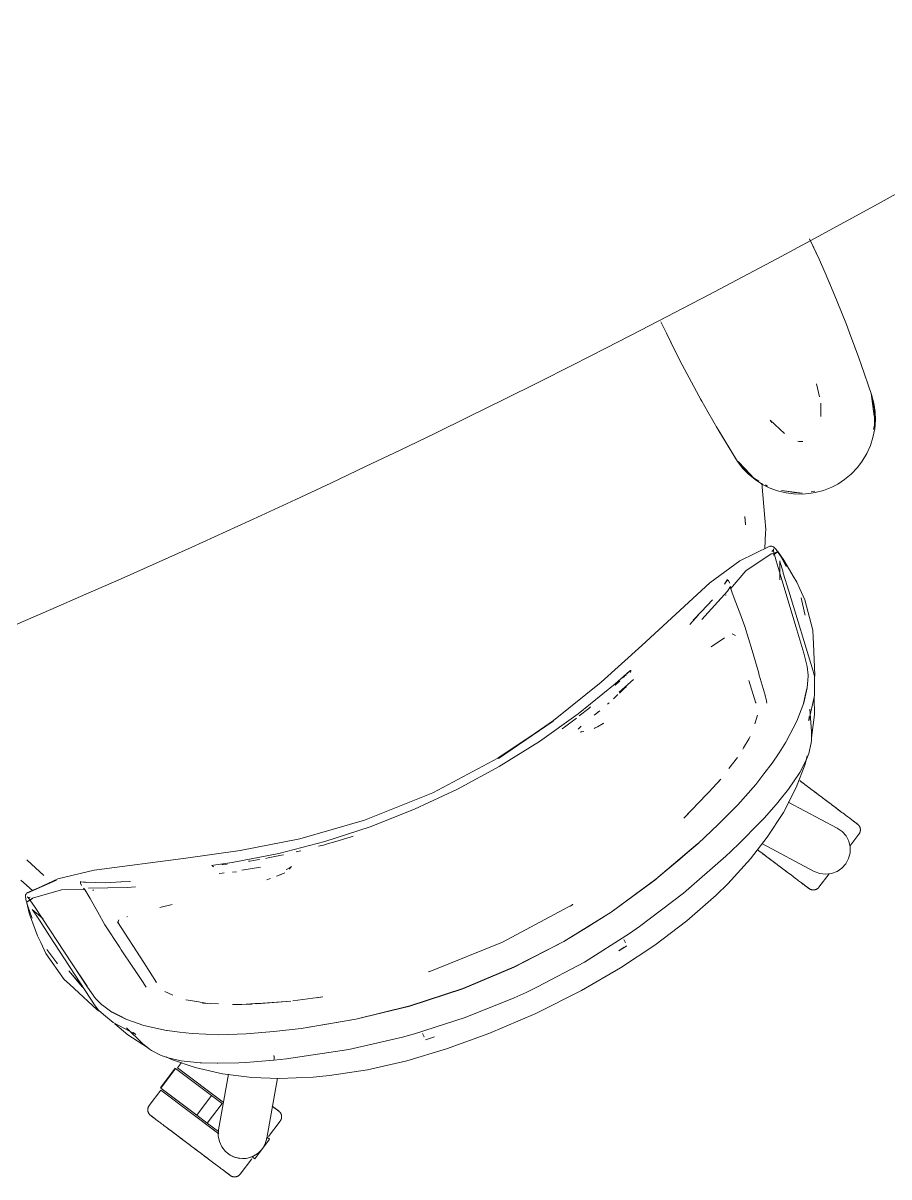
# Model space of a CAD drawing. Header units: millimetres. Extents: x 155927 to 317870, y -36033 to 97293.
# Drawn here: x 209019 to 209513, y 16380 to 17038 of the extents above; entities that cross this region are included whole.
import ezdxf

# ---------------------------------------------------------------- set-up
doc = ezdxf.new("R2010")
doc.units = ezdxf.units.MM
doc.header["$MEASUREMENT"] = 0
doc.layers.add('G-IMPT', color=8, linetype='CONTINUOUS', lineweight=9)
doc.layers.add('I-FURN', color=8, linetype='CONTINUOUS', lineweight=9)

msp = doc.modelspace()

# ---------------------------------------------------------------- linework, layer by layer
at = {"layer": 'G-IMPT'}
for p, q in [((209473.53, 16903.43), (209468.05, 16915.06)), ((209473.53, 16903.43), (209468.12, 16915.1)), ((209468.15, 16915.11), (209469.04, 16913.25)), ((209473.53, 16903.43), (209469.04, 16913.25)), ((209473.53, 16903.43), (209476.93, 16895.73)), ((209481.55, 16884.91), (209476.93, 16895.73)), ((209478.89, 16891.2), (209478.27, 16892.56)), ((209479.61, 16889.4), (209478.89, 16891.2)), ((209481.55, 16884.91), (209483.87, 16879.34)), ((209489.11, 16866.19), (209483.87, 16879.34)), ((209383.31, 16867.76), (209384.02, 16866.23)), ((209386.4, 16861.3), (209384.02, 16866.23)), ((209490.96, 16861.44), (209489.11, 16866.19)), ((209490.96, 16861.44), (209496.19, 16847.26)), ((209386.4, 16861.3), (209391.87, 16850.27)), ((209389.39, 16855.22), (209388.51, 16857.1)), ((209390.16, 16853.75), (209389.39, 16855.22)), ((209395.46, 16843.26), (209391.87, 16850.27)), ((209493.83, 16853.75), (209494.39, 16852.16)), ((209395.46, 16843.26), (209400.73, 16833.24)), ((209496.19, 16847.26), (209497.63, 16843.37)), ((209497.63, 16843.37), (209503.48, 16826.32)), ((209404.99, 16825.44), (209400.73, 16833.24)), ((209472.03, 16832.31), (209473.75, 16824.91)), ((209404.99, 16825.44), (209410, 16816.42)), ((209405.97, 16823.64), (209405.09, 16825.33)), ((209405.97, 16823.64), (209406.69, 16822.41)), ((209503.26, 16826.79), (209505.05, 16813.88)), ((209503.26, 16826.79), (209503.83, 16823.4)), ((209505.2, 16817.8), (209503.38, 16826.22)), ((209503.48, 16826.32), (209504.8, 16821.37)), ((209505.05, 16813.88), (209503.83, 16823.4)), ((209415.71, 16806.51), (209410, 16816.42)), ((209474.49, 16813.78), (209474.58, 16821.31)), ((209505.52, 16816.35), (209504.8, 16821.37)), ((209505.2, 16817.8), (209505.22, 16808.91)), ((209505.67, 16811.74), (209505.52, 16816.35)), ((209445.56, 16811.69), (209446.66, 16810.22)), ((209445.56, 16811.69), (209453.73, 16804)), ((209504.67, 16806.35), (209505.22, 16808.91)), ((209505.67, 16811.74), (209505.27, 16806.65)), ((209426.9, 16788.07), (209414.97, 16807.84)), ((209414.97, 16807.84), (209425.4, 16790.49)), ((209426.9, 16788.07), (209415.71, 16806.51)), ((209504.28, 16801.69), (209505.27, 16806.65)), ((209461.91, 16799.51), (209461.38, 16799.59)), ((209464.36, 16799.53), (209461.91, 16799.51)), ((209500.8, 16792.6), (209502.87, 16797.23)), ((209504.28, 16801.69), (209502.87, 16797.23)), ((209426.9, 16788.07), (209425.4, 16790.49)), ((209498.21, 16788.27), (209500.8, 16792.6)), ((209426.9, 16788.07), (209430.04, 16784.06)), ((209427.13, 16788.09), (209428.94, 16785.57)), ((209436.11, 16778.74), (209427.64, 16787.87)), ((209434.14, 16780.81), (209427.64, 16787.87)), ((209428.94, 16785.57), (209435.3, 16779.51)), ((209433.1, 16780.93), (209430.04, 16784.06)), ((209495.37, 16784.53), (209491.87, 16780.88)), ((209498.21, 16788.27), (209495.37, 16784.53)), ((209437.02, 16777.7), (209433.1, 16780.93)), ((209436.11, 16778.74), (209434.14, 16780.81)), ((209436.11, 16778.74), (209439.25, 16776.85)), ((209437.02, 16777.7), (209441.32, 16774.94)), ((209487.99, 16777.68), (209484.18, 16775.18)), ((209487.99, 16777.68), (209491.87, 16780.88)), ((209440.84, 16775.7), (209442.55, 16755.6)), ((209445.1, 16773.05), (209441.32, 16774.94)), ((209442.92, 16774.66), (209444.11, 16773.95)), ((209449.84, 16771.28), (209445.1, 16773.05)), ((209449.84, 16771.28), (209454.79, 16770.07)), ((209463.81, 16770.02), (209452.12, 16771.54)), ((209459.56, 16770.42), (209452.12, 16771.54)), ((209458.96, 16769.52), (209454.79, 16770.07)), ((209464, 16769.39), (209458.96, 16769.52)), ((209463.81, 16770.02), (209459.56, 16770.42)), ((209464, 16769.39), (209469.04, 16769.86)), ((209471.21, 16770.25), (209469.04, 16769.86)), ((209469.1, 16770.77), (209471.2, 16771.06)), ((209476.07, 16771.54), (209471.21, 16770.25)), ((209480.76, 16773.4), (209476.07, 16771.54)), ((209480.76, 16773.4), (209484.18, 16775.18)), ((209431.49, 16751.88), (209431.08, 16756.62)), ((209431.08, 16756.62), (209431.48, 16752.52)), ((209431.49, 16751.88), (209431.48, 16752.52)), ((209442.55, 16755.6), (209443.09, 16749.26)), ((209442.58, 16738.36), (209442.99, 16747.28)), ((209442.99, 16747.28), (209443.09, 16749.26)), ((209428.4, 16731.4), (209445.44, 16739.77)), ((209445.44, 16739.77), (209446.64, 16739.66)), ((209446.02, 16739.51), (209446.64, 16739.66)), ((209446.02, 16739.51), (209446.56, 16739.65)), ((209446.64, 16739.66), (209446.56, 16739.65)), ((209446.61, 16736.71), (209447.03, 16736.99)), ((209447.24, 16739.53), (209446.64, 16739.66)), ((209447.39, 16737.51), (209447.03, 16736.99)), ((209447.76, 16739.18), (209447.24, 16739.53)), ((209447.28, 16734.59), (209449.94, 16736.63)), ((209447.49, 16736.9), (209447.38, 16737.53)), ((209447.38, 16737.53), (209449.03, 16731.39)), ((209447.39, 16737.51), (209447.53, 16738.13)), ((209447.49, 16736.9), (209447.53, 16738.13)), ((209447.76, 16739.18), (209449.05, 16737.72)), ((209450.92, 16734.98), (209449.05, 16737.72)), ((209451.33, 16734.71), (209449.94, 16736.63)), ((209428.4, 16731.4), (209411.18, 16718.74)), ((209431.83, 16725.69), (209446.14, 16735.35)), ((209449.67, 16736.24), (209446.14, 16735.35)), ((209447.28, 16734.59), (209449.67, 16736.24)), ((209449.03, 16731.39), (209451.34, 16723.8)), ((209450.92, 16734.98), (209451.25, 16734.45)), ((209451.17, 16731.31), (209451.09, 16720.53)), ((209451.17, 16731.31), (209451.4, 16730.47)), ((209451.25, 16734.45), (209453.7, 16730.42)), ((209453.86, 16731.2), (209451.33, 16734.71)), ((209452.77, 16725.57), (209451.4, 16730.47)), ((209453.7, 16730.42), (209454.98, 16728.16)), ((209454.09, 16730.79), (209453.86, 16731.2)), ((209454.09, 16730.79), (209458.76, 16722.68)), ((209431.83, 16725.69), (209423.01, 16715.38)), ((209451.34, 16723.8), (209460.26, 16693.89)), ((209452.77, 16725.57), (209453.12, 16724.3)), ((209456.32, 16714.03), (209453.12, 16724.3)), ((209372.4, 16683.02), (209411.18, 16718.74)), ((209421.17, 16720.56), (209419.61, 16718.08)), ((209419.61, 16718.08), (209421.22, 16720.51)), ((209421.22, 16720.51), (209419.61, 16718.12)), ((209421.17, 16720.56), (209421.22, 16720.51)), ((209421.84, 16719.84), (209421.22, 16720.51)), ((209422.95, 16716.75), (209421.27, 16714.02)), ((209422.56, 16718.68), (209421.84, 16719.84)), ((209422.99, 16715.97), (209422.95, 16716.75)), ((209458.76, 16722.68), (209460.75, 16719.24)), ((209462.51, 16715.46), (209460.75, 16719.24)), ((209421.27, 16714.02), (209406.73, 16697.93)), ((209420.33, 16711.98), (209420.27, 16711.47)), ((209422.99, 16715.97), (209422.99, 16715.96)), ((209423.73, 16713.68), (209422.99, 16715.96)), ((209423.73, 16713.68), (209423.76, 16713.6)), ((209425.13, 16709.96), (209423.76, 16713.6)), ((209427.94, 16702.6), (209425.13, 16709.96)), ((209456.32, 16714.03), (209470.23, 16668.41)), ((209465.43, 16709.14), (209462.51, 16715.46)), ((209463.36, 16710.23), (209465.44, 16700.93)), ((209406.4, 16702.52), (209412.7, 16709.05)), ((209465.43, 16709.14), (209469.97, 16691.73)), ((209404.68, 16700.59), (209399.88, 16694.99)), ((209406.58, 16702.61), (209401.77, 16697.52)), ((209402.81, 16698.62), (209406.58, 16702.61)), ((209406.4, 16702.52), (209402.81, 16698.62)), ((209428.29, 16701.68), (209427.94, 16702.6)), ((209431.22, 16693.95), (209428.29, 16701.68)), ((209465.44, 16700.93), (209465.55, 16700.35)), ((209431.22, 16693.95), (209431.24, 16693.87)), ((209435.35, 16680.26), (209431.24, 16693.87)), ((209460.26, 16693.89), (209464.75, 16678.59)), ((209469.97, 16691.73), (209470.16, 16687.56)), ((209419.59, 16687.32), (209411.88, 16682.18)), ((209419.59, 16687.32), (209419.29, 16687.13)), ((209423.93, 16689.73), (209425.78, 16688.78)), ((209470.32, 16683.92), (209470.16, 16687.56)), ((209471.11, 16666.14), (209470.32, 16683.92)), ((209349.12, 16662.02), (209372.4, 16683.02)), ((209435.35, 16680.26), (209439.07, 16667.26)), ((209466.82, 16671.09), (209464.75, 16678.59)), ((209466.82, 16671.09), (209467.25, 16666.01)), ((209357.2, 16661.13), (209365.99, 16668.83)), ((209357.2, 16661.13), (209365.69, 16668.53)), ((209357.2, 16661.13), (209365.45, 16668.36)), ((209361.86, 16664.82), (209362.59, 16665.55)), ((209362.59, 16665.55), (209363.39, 16666.36)), ((209365.45, 16668.36), (209365.69, 16668.53)), ((209365.96, 16667.62), (209366.05, 16668.34)), ((209365.96, 16667.62), (209366.01, 16667.87)), ((209365.99, 16668.83), (209366.27, 16668.82)), ((209439.07, 16667.26), (209439.22, 16666.76)), ((209439.39, 16666.17), (209439.22, 16666.76)), ((209439.39, 16666.17), (209442.71, 16654.78)), ((209466.72, 16658.86), (209467.24, 16665.53)), ((209467.24, 16665.53), (209467.25, 16666.01)), ((209470.23, 16668.41), (209470.91, 16665.43)), ((209470.91, 16664.75), (209471.11, 16666.14)), ((209470.91, 16661.72), (209470.91, 16665.43)), ((209349.12, 16662.02), (209322.1, 16640.25)), ((209336.12, 16644.07), (209357.2, 16661.13)), ((209357.47, 16660.56), (209357.12, 16660.23)), ((209357.47, 16660.56), (209359.17, 16662.17)), ((209359.78, 16662.76), (209359.17, 16662.17)), ((209359.39, 16656.42), (209367.56, 16663.58)), ((209361.43, 16657.49), (209359.67, 16655.82)), ((209361.43, 16657.49), (209361.98, 16658.03)), ((209363.61, 16659.63), (209361.98, 16658.03)), ((209433.46, 16663.08), (209437.49, 16650.22)), ((209464.57, 16649.94), (209466.52, 16658.51)), ((209466.72, 16658.86), (209464.76, 16650.25)), ((209466.52, 16658.51), (209465.6, 16654.36)), ((209470.91, 16661.72), (209470.91, 16654.52)), ((209358.2, 16654.44), (209356.27, 16652.67)), ((209358.8, 16655), (209358.2, 16654.44)), ((209437.49, 16650.22), (209437.42, 16650.71)), ((209442.71, 16654.78), (209442.84, 16654.33)), ((209443.3, 16652.35), (209442.84, 16654.33)), ((209443.79, 16650.2), (209443.3, 16652.35)), ((209464.57, 16649.94), (209465.6, 16654.36)), ((209467.75, 16640.13), (209470.91, 16654.52)), ((209470.81, 16653.16), (209470.85, 16643.66)), ((209336.66, 16642.87), (209342.12, 16647.13)), ((209342.12, 16647.13), (209343.14, 16647.98)), ((209348.36, 16645.78), (209345.28, 16643.25)), ((209348.36, 16645.78), (209347.14, 16644.78)), ((209353.71, 16650.38), (209352.83, 16649.61)), ((209460.86, 16639.9), (209464.76, 16650.25)), ((209468.29, 16646.63), (209469.24, 16633.93)), ((209290.27, 16618.8), (209321.87, 16639.86)), ((209322.1, 16640.25), (209290.54, 16618.63)), ((209290.54, 16618.63), (209321.87, 16639.86)), ((209336.12, 16644.07), (209314.03, 16628.33)), ((209329.06, 16636.94), (209335.06, 16641.62)), ((209347.02, 16636.67), (209350.27, 16638.49)), ((209350.27, 16638.49), (209350.69, 16638.72)), ((209436.95, 16638.38), (209438.32, 16643.33)), ((209460.86, 16639.9), (209454.79, 16628.22)), ((209467.75, 16640.13), (209467.95, 16642.47)), ((209470.85, 16643.66), (209469.23, 16630.27)), ((209326.87, 16635.4), (209329.06, 16636.94)), ((209336.08, 16635.2), (209337.85, 16637.06)), ((209337.21, 16633.67), (209338.25, 16633.92)), ((209337.21, 16633.67), (209339.27, 16633.88)), ((209337.53, 16636.77), (209337.85, 16637.06)), ((209345.19, 16635.7), (209345.82, 16636)), ((209347.02, 16636.67), (209345.82, 16636)), ((209433.59, 16629.89), (209434.27, 16631.04)), ((209469.17, 16628.75), (209469.21, 16631.46)), ((209469.21, 16631.46), (209469.24, 16633.93)), ((209314.03, 16628.33), (209291.03, 16613.97)), ((209430.41, 16624.56), (209430.05, 16623.95)), ((209433.59, 16629.89), (209430.41, 16624.56)), ((209450.75, 16621.87), (209454.63, 16627.96)), ((209454.63, 16627.96), (209454.79, 16628.22)), ((209469.1, 16627.46), (209467.65, 16621.42)), ((209469.1, 16627.46), (209469.17, 16628.75)), ((209290.27, 16618.8), (209253.22, 16598.92)), ((209426.94, 16619.04), (209422.12, 16612.89)), ((209450.75, 16621.87), (209446.7, 16615.82)), ((209465.55, 16615.41), (209466.72, 16620)), ((209467.65, 16621.42), (209466.13, 16617.52)), ((209267.19, 16601.03), (209291.03, 16613.97)), ((209442.05, 16609.71), (209446.7, 16615.82)), ((209465.55, 16615.41), (209460.43, 16602.03)), ((209466.13, 16617.52), (209462.57, 16610.66)), ((209410.55, 16599.38), (209417.43, 16606.69)), ((209417.43, 16606.69), (209415.82, 16604.84)), ((209442.05, 16609.71), (209437.38, 16603.8)), ((209456.52, 16601.66), (209461.77, 16609.33)), ((209462.57, 16610.66), (209461.77, 16609.33)), ((209214.17, 16583.31), (209253.22, 16598.92)), ((209242.61, 16589.57), (209267.19, 16601.03)), ((209396.29, 16584.59), (209409.27, 16598.05)), ((209409.27, 16598.05), (209410.55, 16599.38)), ((209427.1, 16592.19), (209437.38, 16603.8)), ((209456.1, 16601.13), (209450.54, 16594.12)), ((209453.16, 16587.82), (209460.43, 16602.03)), ((209456.1, 16601.13), (209456.52, 16601.66)), ((209415.92, 16580.95), (209427.1, 16592.19)), ((209450.23, 16593.73), (209442.31, 16584.78)), ((209450.23, 16593.73), (209450.54, 16594.12)), ((209242.61, 16589.57), (209217.38, 16579.62)), ((209396.29, 16584.59), (209401.88, 16590.2)), ((209443.99, 16573.64), (209453.16, 16587.82)), ((209177.27, 16572.72), (209214.17, 16583.31)), ((209191.59, 16571.24), (209217.38, 16579.62)), ((209415.92, 16580.95), (209404.52, 16570.11)), ((209428.31, 16570.43), (209439.6, 16581.88)), ((209442.31, 16584.78), (209439.6, 16581.88)), ((209177.27, 16572.72), (209143.23, 16566.02)), ((209197.8, 16571.24), (209206.07, 16573.67)), ((209206.07, 16573.67), (209207.65, 16574.2)), ((209434.5, 16561.39), (209443.99, 16573.64)), ((209112.18, 16561.67), (209143.23, 16566.02)), ((209165.34, 16564.44), (209191.59, 16571.24)), ((209177.93, 16565.92), (209175.15, 16565.22)), ((209187.9, 16568.44), (209190.76, 16569.17)), ((209192.34, 16569.63), (209190.76, 16569.17)), ((209197.8, 16571.24), (209192.34, 16569.63)), ((209380.42, 16549.62), (209404.42, 16570.11)), ((209380.42, 16549.62), (209404.52, 16570.11)), ((209394.09, 16561.13), (209404.42, 16570.11)), ((209420.35, 16562.82), (209423.12, 16565.43)), ((209428.31, 16570.43), (209423.12, 16565.43)), ((209021.44, 16560.68), (209021.65, 16560.49)), ((209031.12, 16551.82), (209021.65, 16560.49)), ((209112.18, 16561.67), (209059.89, 16554.93)), ((209138.72, 16559.25), (209127.97, 16557.63)), ((209165.34, 16564.44), (209138.72, 16559.25)), ((209148.77, 16559.99), (209148.06, 16559.88)), ((209152.87, 16560.66), (209148.77, 16559.99)), ((209152.87, 16560.66), (209154.03, 16560.86)), ((209154.03, 16560.86), (209154.22, 16560.89)), ((209159.13, 16561.8), (209157.82, 16561.56)), ((209159.13, 16561.8), (209165.91, 16563.25)), ((209167.89, 16563.67), (209165.91, 16563.25)), ((209394.09, 16561.13), (209380.42, 16549.62)), ((209420.35, 16562.82), (209396.19, 16541.69)), ((209421.39, 16546.99), (209434.5, 16561.39)), ((209059.89, 16554.93), (209039.12, 16549.88)), ((209126.99, 16557.29), (209127.16, 16557.47)), ((209127.16, 16557.47), (209127.39, 16557.51)), ((209127.39, 16557.51), (209127.69, 16557.57)), ((209128.11, 16556.71), (209127.51, 16557.1)), ((209127.69, 16557.57), (209127.97, 16557.63)), ((209128.11, 16556.71), (209127.89, 16556.84)), ((209133.01, 16553.14), (209131.25, 16552.99)), ((209133.51, 16558.1), (209132.81, 16558.04)), ((209133.01, 16553.14), (209134.09, 16553.23)), ((209133.51, 16558.1), (209135.73, 16558.31)), ((209141.19, 16553.96), (209138.88, 16553.68)), ((209144.18, 16554.86), (209154.91, 16556.63)), ((209168.67, 16553.38), (209164.05, 16551.33)), ((209164.05, 16551.33), (209166.14, 16552.21)), ((209168.67, 16553.38), (209166.14, 16552.21)), ((209171.74, 16556.28), (209169.67, 16555.27)), ((209169.8, 16555.32), (209169.67, 16555.27)), ((209172.6, 16556.92), (209171.12, 16555.47)), ((209171.74, 16556.28), (209172.6, 16556.92)), ((209018.02, 16549.09), (209024.7, 16543.19)), ((209038.51, 16549.1), (209021.54, 16541.84)), ((209039.12, 16549.88), (209022.01, 16541.94)), ((209038.51, 16549.1), (209022.01, 16541.94)), ((209052.04, 16548.16), (209052.15, 16548.23)), ((209052.2, 16547.47), (209052.04, 16548.16)), ((209052.15, 16548.23), (209052.28, 16548.34)), ((209052.15, 16548.23), (209055.38, 16547.71)), ((209052.15, 16548.23), (209054.94, 16548.05)), ((209052.69, 16546.01), (209052.2, 16547.47)), ((209066.34, 16547.54), (209054.94, 16548.05)), ((209066.34, 16547.54), (209075.39, 16548.17)), ((209080.68, 16548.41), (209075.2, 16548.09)), ((209075.2, 16548.09), (209080.06, 16548.37)), ((209075.39, 16548.17), (209080.68, 16548.41)), ((209160.48, 16550.01), (209158.49, 16549.32)), ((209354.82, 16530.87), (209380.51, 16549.71)), ((209380.51, 16549.71), (209354.89, 16530.91)), ((209380.42, 16549.62), (209368.11, 16540.49)), ((209421.39, 16546.99), (209414.77, 16540.51)), ((209020.78, 16540.67), (209020.72, 16540.04)), ((209021.01, 16538.12), (209020.72, 16540.04)), ((209020.78, 16540.67), (209021.07, 16541.21)), ((209021.43, 16541.81), (209021.07, 16541.21)), ((209021.43, 16541.81), (209022.29, 16542.01)), ((209021.54, 16541.84), (209022.01, 16541.94)), ((209022.24, 16539.26), (209021.67, 16539.55)), ((209022.64, 16538.79), (209021.67, 16539.55)), ((209021.74, 16536.69), (209024.7, 16538.83)), ((209022.01, 16541.94), (209022.18, 16541.98)), ((209022.29, 16542.01), (209022.18, 16541.98)), ((209022.64, 16538.79), (209022.22, 16539.28)), ((209022.22, 16539.28), (209025.87, 16534.07)), ((209022.86, 16539.19), (209022.24, 16539.26)), ((209022.86, 16539.19), (209023.35, 16539.34)), ((209041.29, 16543.57), (209024.7, 16538.83)), ((209041.29, 16543.57), (209054.79, 16543.71)), ((209053.86, 16544.64), (209054.44, 16544.06)), ((209054.48, 16544.01), (209054.44, 16544.06)), ((209055.78, 16541.9), (209054.48, 16544.01)), ((209055.78, 16541.9), (209055.98, 16541.58)), ((209057.65, 16538.6), (209055.98, 16541.58)), ((209078.69, 16544.96), (209056.65, 16544.53)), ((209059.62, 16543.3), (209059.19, 16543.58)), ((209083.58, 16545.32), (209078.69, 16544.96)), ((209354.82, 16530.87), (209368.11, 16540.49)), ((209371.1, 16522.63), (209396.19, 16541.69)), ((209414.77, 16540.51), (209398.13, 16525.94)), ((209021.91, 16534.92), (209021.01, 16538.12)), ((209024.69, 16538.76), (209021.27, 16536.73)), ((209021.85, 16534.44), (209021.27, 16536.73)), ((209021.74, 16536.69), (209024.69, 16538.76)), ((209021.85, 16534.44), (209022.91, 16530.25)), ((209021.91, 16534.92), (209022.1, 16534.34)), ((209023.61, 16529.87), (209022.1, 16534.34)), ((209030.92, 16527.12), (209024.55, 16532.38)), ((209024.55, 16532.38), (209025.05, 16531.66)), ((209030.2, 16527.42), (209025.87, 16534.07)), ((209057.65, 16538.6), (209061.96, 16530.85)), ((209104.52, 16535.24), (209097.35, 16533.45)), ((209292.92, 16513.78), (209332.95, 16535.21)), ((209332.95, 16535.21), (209331.59, 16534.32)), ((209331.59, 16534.32), (209332.67, 16535.08)), ((209332.87, 16535.22), (209332.67, 16535.08)), ((209023.07, 16529.8), (209022.91, 16530.25)), ((209026.28, 16521.01), (209023.07, 16529.8)), ((209023.61, 16529.87), (209024.51, 16527.43)), ((209025.05, 16531.66), (209027.93, 16527.46)), ((209027.93, 16527.46), (209028.67, 16526.37)), ((209034.48, 16517.32), (209028.67, 16526.37)), ((209047.38, 16501.36), (209030.2, 16527.42)), ((209066, 16523.64), (209061.96, 16530.85)), ((209073.92, 16526.52), (209073.45, 16524.58)), ((209078.55, 16528.29), (209078.89, 16528.4)), ((209327.82, 16514.11), (209354.82, 16530.87)), ((209327.88, 16514.09), (209354.89, 16530.91)), ((209341.62, 16522.57), (209354.82, 16530.87)), ((209398.13, 16525.94), (209379.9, 16512.12)), ((209026.28, 16521.01), (209027.64, 16517.28)), ((209066.05, 16523.58), (209066, 16523.64)), ((209066.05, 16523.58), (209074.48, 16510.72)), ((209088.21, 16502.08), (209073.27, 16525.27)), ((209073.27, 16525.27), (209073.34, 16525.01)), ((209073.4, 16524.79), (209073.34, 16525.01)), ((209341.62, 16522.57), (209327.82, 16514.11)), ((209365.33, 16518.64), (209371.1, 16522.63)), ((209027.64, 16517.28), (209029.41, 16513.5)), ((209032.38, 16507.2), (209029.41, 16513.5)), ((209034.48, 16517.32), (209060.49, 16477.35)), ((209292.92, 16513.78), (209252.32, 16497.36)), ((209292.94, 16513.73), (209252.32, 16497.36)), ((209327.82, 16514.11), (209299.51, 16499.64)), ((209299.6, 16499.44), (209327.88, 16514.09)), ((209327.82, 16514.11), (209314.61, 16507.2)), ((209339.6, 16502.43), (209365.33, 16518.64)), ((209362.14, 16515.27), (209362.18, 16515.19)), ((209363.13, 16513.32), (209362.18, 16515.19)), ((209363.13, 16513.32), (209363.09, 16513.42)), ((209032.38, 16507.2), (209042.79, 16492.53)), ((209032.87, 16509.49), (209038.65, 16501.92)), ((209074.48, 16510.72), (209075.36, 16509.42)), ((209075.36, 16509.42), (209082.02, 16499.54)), ((209314.61, 16507.2), (209299.51, 16499.64)), ((209363.85, 16511.71), (209359.22, 16508.83)), ((209362.39, 16510.94), (209359.22, 16508.83)), ((209360.15, 16499.06), (209379.9, 16512.12)), ((209038.65, 16501.92), (209039.03, 16501.46)), ((209047.38, 16501.36), (209055.9, 16488.58)), ((209047.72, 16500.86), (209056.21, 16488.08)), ((209047.72, 16500.86), (209055.9, 16488.58)), ((209082.96, 16498.14), (209082.02, 16499.54)), ((209088.21, 16502.08), (209095.46, 16490.73)), ((209270.2, 16487.2), (209299.6, 16499.44)), ((209270.23, 16487.25), (209299.51, 16499.64)), ((209284.01, 16492.93), (209299.51, 16499.64)), ((209312.91, 16488.2), (209339.6, 16502.43)), ((209045.52, 16497.31), (209053.41, 16488.16)), ((209045.52, 16497.31), (209053.24, 16488.16)), ((209086.81, 16492.4), (209082.96, 16498.14)), ((209252.32, 16497.36), (209250.6, 16496.84)), ((209250.8, 16496.95), (209251.04, 16497.02)), ((209252.32, 16497.36), (209251.04, 16497.02)), ((209284.01, 16492.93), (209270.23, 16487.25)), ((209337.93, 16486.2), (209360.15, 16499.06)), ((209042.79, 16492.53), (209045.86, 16489.71)), ((209048.55, 16487.25), (209045.86, 16489.71)), ((209061.66, 16475.21), (209048.55, 16487.25)), ((209060.63, 16481.68), (209056.21, 16488.08)), ((209086.81, 16492.4), (209089.64, 16488.11)), ((209095.46, 16490.73), (209095.13, 16491.1)), ((209270.2, 16487.2), (209239.96, 16477.31)), ((209270.23, 16487.25), (209240.03, 16477.34)), ((209270.23, 16487.25), (209254.88, 16482.12)), ((209312.91, 16488.2), (209306.32, 16485.02)), ((209311.88, 16473.12), (209337.93, 16486.2)), ((209064.24, 16478.08), (209060.63, 16481.68)), ((209104.89, 16483.54), (209100.21, 16485.67)), ((209113.55, 16480.66), (209112.23, 16480.87)), ((209119.68, 16479.66), (209113.55, 16480.66)), ((209120.37, 16479.55), (209119.68, 16479.66)), ((209124.85, 16478.81), (209120.37, 16479.55)), ((209172.22, 16480.1), (209152.66, 16478.5)), ((209172.22, 16480.1), (209153.57, 16478.81)), ((209190.4, 16482.47), (209173.23, 16480.27)), ((209190.4, 16482.47), (209186.83, 16482)), ((209240.03, 16477.34), (209254.88, 16482.12)), ((209299.66, 16482.02), (209271.6, 16470.72)), ((209299.66, 16482.02), (209306.32, 16485.02)), ((209060.49, 16477.35), (209062.33, 16474.91)), ((209062.85, 16474.47), (209061.66, 16475.21)), ((209065.18, 16472.52), (209062.33, 16474.91)), ((209064.24, 16478.08), (209064.61, 16477.79)), ((209070.06, 16473.89), (209064.61, 16477.79)), ((209077.92, 16469.87), (209070.06, 16473.89)), ((209070.45, 16473.82), (209078.28, 16469.81)), ((209070.45, 16473.82), (209074.23, 16471.86)), ((209124.85, 16478.81), (209121.7, 16479)), ((209130.82, 16478.63), (209121.7, 16479)), ((209138.84, 16478.1), (209144.16, 16478.16)), ((209144.16, 16478.16), (209151.73, 16478.69)), ((209144.16, 16478.16), (209150.07, 16478.37)), ((209153.57, 16478.81), (209151.73, 16478.69)), ((209209.21, 16469.78), (209240.03, 16477.34)), ((209209.21, 16469.78), (209239.96, 16477.31)), ((209209.21, 16469.78), (209224.12, 16473.35)), ((209240.03, 16477.34), (209224.12, 16473.35)), ((209285.11, 16461.57), (209311.88, 16473.12)), ((209070.73, 16467.86), (209065.18, 16472.52)), ((209083.74, 16461.06), (209070.73, 16467.86)), ((209079.05, 16460.96), (209071.8, 16467.1)), ((209078.28, 16469.81), (209074.23, 16471.86)), ((209077.92, 16469.87), (209088.34, 16466.2)), ((209209.21, 16469.78), (209178.02, 16464.5)), ((209209.21, 16469.78), (209178.09, 16464.57)), ((209191.61, 16466.72), (209178.09, 16464.57)), ((209191.61, 16466.72), (209209.21, 16469.78)), ((209271.6, 16470.72), (209242.65, 16461.43)), ((209078.42, 16464.83), (209087.54, 16455.94)), ((209090.34, 16453.6), (209079.05, 16460.96)), ((209083.74, 16461.06), (209082.14, 16462.19)), ((209088.34, 16466.2), (209101.19, 16463.34)), ((209101.19, 16463.34), (209101.5, 16463.29)), ((209108.66, 16462.35), (209101.5, 16463.29)), ((209108.66, 16462.35), (209115.9, 16461.57)), ((209123.56, 16461.2), (209115.9, 16461.57)), ((209123.56, 16461.2), (209131.09, 16460.97)), ((209146.6, 16461.39), (209131.09, 16460.97)), ((209146.6, 16461.39), (209162.39, 16462.73)), ((209178.02, 16464.5), (209162.39, 16462.73)), ((209242.65, 16461.43), (209235.87, 16459.57)), ((209247.31, 16461.62), (209248.13, 16459.69)), ((209248.13, 16459.69), (209248.09, 16459.79)), ((209248.9, 16458.11), (209254.09, 16459.81)), ((209260.98, 16452.81), (209285.11, 16461.57)), ((209089.45, 16454.37), (209087.54, 16455.94)), ((209091.55, 16452.66), (209089.45, 16454.37)), ((209090.34, 16453.6), (209091.12, 16453.12)), ((209205.15, 16452.6), (209235.87, 16459.57)), ((209091.55, 16452.66), (209092.58, 16451.89)), ((209092.58, 16451.89), (209098.14, 16449.11)), ((209102.1, 16447.77), (209098.14, 16449.11)), ((209100.94, 16448.38), (209104.1, 16446.86)), ((209102.1, 16447.77), (209109.65, 16446.09)), ((209104.1, 16446.86), (209117.63, 16442.18)), ((209162.36, 16446.49), (209169.66, 16447.24)), ((209162.48, 16446.54), (209162.55, 16447.03)), ((209162.55, 16447.94), (209162.49, 16449.07)), ((209162.49, 16449.07), (209162.54, 16448.44)), ((209162.55, 16447.03), (209162.52, 16446.58)), ((209162.55, 16447.94), (209162.54, 16448.44)), ((209162.55, 16447.94), (209162.57, 16447.23)), ((209162.55, 16447.94), (209162.55, 16447.03)), ((209162.57, 16447.23), (209162.55, 16447.03)), ((209173.43, 16447.68), (209169.66, 16447.24)), ((209205.15, 16452.6), (209173.43, 16447.68)), ((209238.28, 16446.08), (209260.98, 16452.81)), ((209109.65, 16446.09), (209111.19, 16445.85)), ((209120.43, 16444.94), (209111.19, 16445.85)), ((209133.2, 16438.62), (209117.63, 16442.18)), ((209130.06, 16444.68), (209120.43, 16444.94)), ((209130.55, 16444.66), (209120.43, 16444.94)), ((209120.43, 16444.94), (209121.11, 16444.92)), ((209130.55, 16444.66), (209121.11, 16444.92)), ((209130.06, 16444.68), (209130.55, 16444.66)), ((209130.55, 16444.66), (209142.5, 16444.97)), ((209142.5, 16444.97), (209146.46, 16445.18)), ((209146.46, 16445.18), (209162.38, 16446.46)), ((209162.48, 16446.54), (209162.36, 16446.49)), ((209162.38, 16446.46), (209162.48, 16446.54)), ((209162.48, 16446.54), (209162.52, 16446.58)), ((209194.11, 16437.61), (209215.97, 16440.99)), ((209215.97, 16440.99), (209238.28, 16446.08)), ((209133.2, 16438.62), (209149.95, 16436.53)), ((209149.95, 16436.53), (209165.43, 16435.92)), ((209184.9, 16436.71), (209165.43, 16435.92)), ((209194.11, 16437.61), (209184.9, 16436.71))]:
    msp.add_line(p, q, dxfattribs=at)
at = {"layer": 'I-FURN'}
for p, q in [((209463.31, 16605.33), (209462.49, 16605.95)), ((209462.86, 16605.66), (209463.69, 16605.04)), ((209464.14, 16604.7), (209463.31, 16605.33)), ((209463.69, 16605.04), (209464.53, 16604.41)), ((209464.99, 16604.06), (209464.14, 16604.7)), ((209464.53, 16604.41), (209465.39, 16603.76)), ((209465.85, 16603.41), (209464.99, 16604.06)), ((209465.39, 16603.76), (209466.25, 16603.11)), ((209466.72, 16602.75), (209465.85, 16603.41)), ((209466.25, 16603.11), (209467.13, 16602.45)), ((209467.6, 16602.09), (209466.72, 16602.75)), ((209467.13, 16602.45), (209468.01, 16601.78)), ((209468.49, 16601.42), (209467.6, 16602.09)), ((209468.01, 16601.78), (209468.91, 16601.11)), ((209469.39, 16600.74), (209468.49, 16601.42)), ((209468.91, 16601.11), (209469.8, 16600.43)), ((209470.29, 16600.06), (209469.39, 16600.74)), ((209469.8, 16600.43), (209470.71, 16599.75)), ((209471.2, 16599.38), (209470.29, 16600.06)), ((209470.71, 16599.75), (209471.62, 16599.07)), ((209472.11, 16598.7), (209471.2, 16599.38)), ((209471.62, 16599.07), (209472.52, 16598.38)), ((209473.02, 16598.01), (209472.11, 16598.7)), ((209472.52, 16598.38), (209473.43, 16597.7)), ((209455.92, 16593.73), (209483.91, 16578.85)), ((209473.92, 16597.33), (209473.02, 16598.01)), ((209473.43, 16597.7), (209474.34, 16597.01)), ((209474.83, 16596.64), (209473.92, 16597.33)), ((209474.34, 16597.01), (209475.25, 16596.33)), ((209475.74, 16595.96), (209474.83, 16596.64)), ((209475.25, 16596.33), (209476.15, 16595.65)), ((209476.63, 16595.29), (209475.74, 16595.96)), ((209476.15, 16595.65), (209477.05, 16594.98)), ((209477.53, 16594.61), (209476.63, 16595.29)), ((209477.05, 16594.98), (209477.94, 16594.3)), ((209478.41, 16593.95), (209477.53, 16594.61)), ((209477.94, 16594.3), (209478.82, 16593.64)), ((209479.29, 16593.29), (209478.41, 16593.95)), ((209478.82, 16593.64), (209479.69, 16592.98)), ((209480.16, 16592.63), (209479.29, 16593.29)), ((209479.69, 16592.98), (209480.55, 16592.34)), ((209481.01, 16591.99), (209480.16, 16592.63)), ((209480.55, 16592.34), (209481.4, 16591.7)), ((209481.85, 16591.36), (209481.01, 16591.99)), ((209481.4, 16591.7), (209482.23, 16591.07)), ((209482.68, 16590.73), (209481.85, 16591.36)), ((209482.23, 16591.07), (209483.05, 16590.45)), ((209483.49, 16590.12), (209482.68, 16590.73)), ((209483.05, 16590.45), (209483.85, 16589.85)), ((209484.28, 16589.52), (209483.49, 16590.12)), ((209483.85, 16589.85), (209484.64, 16589.25)), ((209485.06, 16588.94), (209484.28, 16589.52)), ((209484.64, 16589.25), (209485.41, 16588.68)), ((209485.81, 16588.37), (209485.06, 16588.94)), ((209486.54, 16587.82), (209485.81, 16588.37)), ((209487.26, 16587.28), (209486.54, 16587.82)), ((209487.95, 16586.76), (209487.26, 16587.28)), ((209488.61, 16586.26), (209487.95, 16586.76)), ((209489.25, 16585.78), (209488.61, 16586.26)), ((209489.86, 16585.32), (209489.25, 16585.78)), ((209490.45, 16584.88), (209489.86, 16585.32)), ((209491.01, 16584.45), (209490.45, 16584.88)), ((209483.91, 16578.85), (209486.68, 16576.92)), ((209491.54, 16584.06), (209491.01, 16584.45)), ((209491.25, 16584.27), (209491.77, 16583.88)), ((209492.03, 16583.68), (209491.54, 16584.06)), ((209491.77, 16583.88), (209492.25, 16583.52)), ((209492.5, 16583.33), (209492.03, 16583.68)), ((209492.25, 16583.52), (209492.71, 16583.17)), ((209492.94, 16583), (209492.5, 16583.33)), ((209492.71, 16583.17), (209493.13, 16582.86)), ((209493.34, 16582.7), (209492.94, 16583)), ((209493.13, 16582.86), (209493.52, 16582.56)), ((209493.71, 16582.42), (209493.34, 16582.7)), ((209493.52, 16582.56), (209493.87, 16582.3)), ((209494.05, 16582.16), (209493.71, 16582.42)), ((209493.87, 16582.3), (209494.19, 16582.05)), ((209494.35, 16581.93), (209494.05, 16582.16)), ((209494.19, 16582.05), (209494.48, 16581.84)), ((209494.62, 16581.73), (209494.35, 16581.93)), ((209494.48, 16581.84), (209494.73, 16581.65)), ((209494.86, 16581.56), (209494.62, 16581.73)), ((209494.73, 16581.65), (209494.95, 16581.48)), ((209495.05, 16581.41), (209494.86, 16581.56)), ((209494.95, 16581.48), (209495.13, 16581.35)), ((209495.22, 16581.28), (209495.05, 16581.41)), ((209495.13, 16581.35), (209495.28, 16581.24)), ((209495.34, 16581.19), (209495.22, 16581.28)), ((209495.28, 16581.24), (209495.39, 16581.15)), ((209495.43, 16581.12), (209495.34, 16581.19)), ((209495.39, 16581.15), (209495.46, 16581.1)), ((209495.49, 16581.08), (209495.43, 16581.12)), ((209495.46, 16581.1), (209495.5, 16581.07)), ((209495.51, 16581.06), (209495.49, 16581.08)), ((209495.5, 16581.07), (209495.51, 16581.06)), ((209495.51, 16581.06), (209495.63, 16580.96)), ((209495.63, 16580.96), (209495.76, 16580.86)), ((209495.76, 16580.86), (209495.88, 16580.75)), ((209495.88, 16580.75), (209495.99, 16580.64)), ((209495.99, 16580.64), (209496.1, 16580.52)), ((209496.1, 16580.52), (209496.2, 16580.4)), ((209496.2, 16580.4), (209496.3, 16580.27)), ((209496.3, 16580.27), (209496.4, 16580.14)), ((209496.4, 16580.14), (209496.49, 16580)), ((209496.49, 16580), (209496.57, 16579.87)), ((209496.57, 16579.87), (209496.65, 16579.72)), ((209496.65, 16579.72), (209496.72, 16579.58)), ((209496.72, 16579.58), (209496.79, 16579.43)), ((209496.79, 16579.43), (209496.85, 16579.28)), ((209496.85, 16579.28), (209496.9, 16579.13)), ((209496.9, 16579.13), (209496.95, 16578.98)), ((209496.95, 16578.98), (209496.99, 16578.82)), ((209496.99, 16578.82), (209497.03, 16578.67)), ((209497.03, 16578.67), (209497.06, 16578.51)), ((209497.06, 16578.51), (209497.08, 16578.35)), ((209497.08, 16578.35), (209497.1, 16578.19)), ((209486.68, 16576.92), (209488.9, 16574.38)), ((209488.9, 16574.38), (209490.45, 16571.39)), ((209491.13, 16568.56), (209496.3, 16575.42)), ((209496.33, 16575.45), (209496.3, 16575.42)), ((209496.42, 16575.59), (209496.33, 16575.45)), ((209496.51, 16575.72), (209496.42, 16575.59)), ((209496.59, 16575.86), (209496.51, 16575.72)), ((209496.67, 16576), (209496.59, 16575.86)), ((209496.74, 16576.15), (209496.67, 16576)), ((209496.8, 16576.29), (209496.74, 16576.15)), ((209496.86, 16576.44), (209496.8, 16576.29)), ((209496.91, 16576.6), (209496.86, 16576.44)), ((209496.96, 16576.75), (209496.91, 16576.6)), ((209497, 16576.91), (209496.96, 16576.75)), ((209497.04, 16577.06), (209497, 16576.91)), ((209497.06, 16577.22), (209497.04, 16577.06)), ((209497.09, 16577.38), (209497.06, 16577.22)), ((209497.1, 16577.54), (209497.09, 16577.38)), ((209497.1, 16578.19), (209497.11, 16578.03)), ((209497.11, 16577.7), (209497.1, 16577.54)), ((209497.11, 16578.03), (209497.11, 16577.87)), ((209497.11, 16577.87), (209497.11, 16577.7)), ((209439.04, 16566.02), (209438.17, 16566.67)), ((209438.57, 16566.37), (209439.44, 16565.71)), ((209439.92, 16565.35), (209439.04, 16566.02)), ((209439.44, 16565.71), (209440.33, 16565.05)), ((209440.81, 16564.68), (209439.92, 16565.35)), ((209470.77, 16554.14), (209440.85, 16570.05)), ((209490.45, 16571.39), (209491.24, 16568.11)), ((209491.24, 16568.11), (209491.22, 16564.73)), ((209440.33, 16565.05), (209441.22, 16564.37)), ((209441.71, 16564.01), (209440.81, 16564.68)), ((209441.22, 16564.37), (209442.12, 16563.7)), ((209442.61, 16563.33), (209441.71, 16564.01)), ((209442.12, 16563.7), (209443.03, 16563.01)), ((209443.51, 16562.65), (209442.61, 16563.33)), ((209443.03, 16563.01), (209443.93, 16562.33)), ((209444.42, 16561.96), (209443.51, 16562.65)), ((209443.93, 16562.33), (209444.84, 16561.65)), ((209445.33, 16561.28), (209444.42, 16561.96)), ((209444.84, 16561.65), (209445.75, 16560.96)), ((209446.24, 16560.59), (209445.33, 16561.28)), ((209445.75, 16560.96), (209446.66, 16560.28)), ((209447.15, 16559.91), (209446.24, 16560.59)), ((209446.66, 16560.28), (209447.56, 16559.59)), ((209448.05, 16559.23), (209447.15, 16559.91)), ((209447.56, 16559.59), (209448.47, 16558.91)), ((209448.95, 16558.55), (209448.05, 16559.23)), ((209448.47, 16558.91), (209449.36, 16558.24)), ((209449.84, 16557.88), (209448.95, 16558.55)), ((209490.4, 16561.46), (209488.81, 16558.48)), ((209491.22, 16564.73), (209490.4, 16561.46)), ((209449.36, 16558.24), (209450.25, 16557.57)), ((209450.73, 16557.21), (209449.84, 16557.88)), ((209450.25, 16557.57), (209451.13, 16556.9)), ((209451.61, 16556.55), (209450.73, 16557.21)), ((209451.13, 16556.9), (209452.01, 16556.25)), ((209452.47, 16555.9), (209451.61, 16556.55)), ((209452.01, 16556.25), (209452.87, 16555.6)), ((209453.33, 16555.25), (209452.47, 16555.9)), ((209452.87, 16555.6), (209453.71, 16554.96)), ((209454.17, 16554.62), (209453.33, 16555.25)), ((209453.71, 16554.96), (209454.55, 16554.33)), ((209454.99, 16554), (209454.17, 16554.62)), ((209454.55, 16554.33), (209455.37, 16553.71)), ((209455.37, 16553.71), (209456.17, 16553.11)), ((209456.17, 16553.11), (209456.96, 16552.52)), ((209456.96, 16552.52), (209457.72, 16551.94)), ((209473.92, 16552.93), (209470.77, 16554.14)), ((209473.47, 16545.12), (209479.2, 16552.73)), ((209477.27, 16552.5), (209473.92, 16552.93)), ((209480.62, 16552.89), (209477.27, 16552.5)), ((209483.78, 16554.07), (209480.62, 16552.89)), ((209486.56, 16555.97), (209483.78, 16554.07)), ((209488.81, 16558.48), (209486.56, 16555.97)), ((209457.72, 16551.94), (209458.47, 16551.38)), ((209458.47, 16551.38), (209459.19, 16550.83)), ((209459.19, 16550.83), (209459.89, 16550.3)), ((209459.89, 16550.3), (209460.57, 16549.79)), ((209460.57, 16549.79), (209461.23, 16549.3)), ((209461.23, 16549.3), (209461.85, 16548.83)), ((209461.85, 16548.83), (209462.45, 16548.37)), ((209462.45, 16548.37), (209463.03, 16547.94)), ((209463.03, 16547.94), (209463.57, 16547.53)), ((209463.85, 16547.32), (209463.32, 16547.72)), ((209463.57, 16547.53), (209464.09, 16547.14)), ((209464.35, 16546.94), (209463.85, 16547.32)), ((209464.09, 16547.14), (209464.57, 16546.78)), ((209464.82, 16546.59), (209464.35, 16546.94)), ((209464.57, 16546.78), (209465.02, 16546.44)), ((209465.25, 16546.26), (209464.82, 16546.59)), ((209465.02, 16546.44), (209465.44, 16546.12)), ((209465.66, 16545.96), (209465.25, 16546.26)), ((209465.44, 16546.12), (209465.83, 16545.83)), ((209466.03, 16545.68), (209465.66, 16545.96)), ((209465.83, 16545.83), (209466.19, 16545.56)), ((209466.37, 16545.43), (209466.03, 16545.68)), ((209466.19, 16545.56), (209466.51, 16545.32)), ((209466.67, 16545.2), (209466.37, 16545.43)), ((209466.51, 16545.32), (209466.8, 16545.1)), ((209466.94, 16544.99), (209466.67, 16545.2)), ((209466.8, 16545.1), (209467.05, 16544.91)), ((209467.17, 16544.82), (209466.94, 16544.99)), ((209467.05, 16544.91), (209467.27, 16544.75)), ((209467.37, 16544.67), (209467.17, 16544.82)), ((209467.27, 16544.75), (209467.45, 16544.61)), ((209467.53, 16544.55), (209467.37, 16544.67)), ((209467.45, 16544.61), (209467.6, 16544.5)), ((209467.66, 16544.45), (209467.53, 16544.55)), ((209467.6, 16544.5), (209467.71, 16544.42)), ((209467.75, 16544.38), (209467.66, 16544.45)), ((209467.71, 16544.42), (209467.78, 16544.36)), ((209467.81, 16544.34), (209467.75, 16544.38)), ((209467.78, 16544.36), (209467.82, 16544.33)), ((209467.82, 16544.33), (209467.81, 16544.34)), ((209467.86, 16544.3), (209467.82, 16544.33)), ((209467.82, 16544.33), (209467.82, 16544.33)), ((209467.99, 16544.21), (209467.86, 16544.3)), ((209468.13, 16544.12), (209467.99, 16544.21)), ((209468.26, 16544.04), (209468.13, 16544.12)), ((209468.41, 16543.96), (209468.26, 16544.04)), ((209468.55, 16543.89), (209468.41, 16543.96)), ((209468.7, 16543.83), (209468.55, 16543.89)), ((209468.85, 16543.77), (209468.7, 16543.83)), ((209469, 16543.71), (209468.85, 16543.77)), ((209469.15, 16543.67), (209469, 16543.71)), ((209469.31, 16543.63), (209469.15, 16543.67)), ((209469.47, 16543.59), (209469.31, 16543.63)), ((209469.63, 16543.56), (209469.47, 16543.59)), ((209469.79, 16543.54), (209469.63, 16543.56)), ((209469.95, 16543.53), (209469.79, 16543.54)), ((209470.11, 16543.52), (209469.95, 16543.53)), ((209470.27, 16543.52), (209470.11, 16543.52)), ((209470.43, 16543.52), (209470.27, 16543.52)), ((209470.59, 16543.53), (209470.43, 16543.52)), ((209470.75, 16543.55), (209470.59, 16543.53)), ((209470.91, 16543.57), (209470.75, 16543.55)), ((209471.07, 16543.6), (209470.91, 16543.57)), ((209471.23, 16543.64), (209471.07, 16543.6)), ((209471.38, 16543.68), (209471.23, 16543.64)), ((209471.54, 16543.73), (209471.38, 16543.68)), ((209471.69, 16543.78), (209471.54, 16543.73)), ((209471.84, 16543.84), (209471.69, 16543.78)), ((209471.98, 16543.91), (209471.84, 16543.84)), ((209472.13, 16543.98), (209471.98, 16543.91)), ((209472.27, 16544.06), (209472.13, 16543.98)), ((209472.41, 16544.14), (209472.27, 16544.06)), ((209472.54, 16544.23), (209472.41, 16544.14)), ((209472.67, 16544.33), (209472.54, 16544.23)), ((209472.8, 16544.42), (209472.67, 16544.33)), ((209472.92, 16544.53), (209472.8, 16544.42)), ((209473.04, 16544.64), (209472.92, 16544.53)), ((209473.15, 16544.75), (209473.04, 16544.64)), ((209473.26, 16544.87), (209473.15, 16544.75)), ((209473.37, 16544.99), (209473.26, 16544.87)), ((209473.47, 16545.12), (209473.37, 16544.99)), ((209106.22, 16441.82), (209097.79, 16430.64)), ((209097.95, 16430.53), (209106.37, 16441.71)), ((209106.37, 16441.71), (209126.91, 16426.23)), ((209109.83, 16445.06), (209107.57, 16442.06)), ((209107.57, 16442.06), (209133.52, 16422.5)), ((209130.93, 16406.69), (209136.53, 16438.47)), ((209164.55, 16436.2), (209158.49, 16401.83)), ((209097.94, 16429.28), (209091.33, 16420.52)), ((209097.94, 16429.28), (209131.05, 16404.33)), ((209118.49, 16415.05), (209097.95, 16430.53)), ((209091.13, 16420.22), (209091.22, 16420.36)), ((209091.22, 16420.36), (209091.31, 16420.49)), ((209091.31, 16420.49), (209091.33, 16420.52)), ((209118.49, 16415.05), (209126.91, 16426.23)), ((209124.49, 16410.52), (209132.92, 16421.7)), ((209126.91, 16426.23), (209132.92, 16421.7)), ((209090.52, 16418.08), (209090.53, 16418.24)), ((209090.53, 16417.91), (209090.52, 16418.08)), ((209090.53, 16418.4), (209090.55, 16418.56)), ((209090.53, 16418.24), (209090.53, 16418.4)), ((209090.54, 16417.75), (209090.53, 16417.91)), ((209090.55, 16417.59), (209090.54, 16417.75)), ((209090.55, 16418.56), (209090.57, 16418.72)), ((209090.58, 16417.43), (209090.55, 16417.59)), ((209090.57, 16418.72), (209090.6, 16418.88)), ((209090.61, 16417.28), (209090.58, 16417.43)), ((209090.6, 16418.88), (209090.63, 16419.03)), ((209090.64, 16417.12), (209090.61, 16417.28)), ((209090.63, 16419.03), (209090.67, 16419.19)), ((209090.69, 16416.96), (209090.64, 16417.12)), ((209090.67, 16419.19), (209090.72, 16419.34)), ((209090.73, 16416.81), (209090.69, 16416.96)), ((209090.72, 16419.34), (209090.77, 16419.5)), ((209090.79, 16416.66), (209090.73, 16416.81)), ((209090.77, 16419.5), (209090.83, 16419.65)), ((209090.85, 16416.51), (209090.79, 16416.66)), ((209090.83, 16419.65), (209090.9, 16419.79)), ((209090.92, 16416.36), (209090.85, 16416.51)), ((209090.9, 16419.79), (209090.97, 16419.94)), ((209090.99, 16416.22), (209090.92, 16416.36)), ((209090.97, 16419.94), (209091.05, 16420.08)), ((209091.07, 16416.08), (209090.99, 16416.22)), ((209091.05, 16420.08), (209091.13, 16420.22)), ((209091.15, 16415.94), (209091.07, 16416.08)), ((209091.24, 16415.8), (209091.15, 16415.94)), ((209091.33, 16415.67), (209091.24, 16415.8)), ((209091.43, 16415.55), (209091.33, 16415.67)), ((209091.54, 16415.42), (209091.43, 16415.55)), ((209091.65, 16415.31), (209091.54, 16415.42)), ((209091.76, 16415.19), (209091.65, 16415.31)), ((209091.88, 16415.08), (209091.76, 16415.19)), ((209092, 16414.98), (209091.88, 16415.08)), ((209092.13, 16414.88), (209092, 16414.98)), ((209092.13, 16414.87), (209092.13, 16414.88)), ((209092.13, 16414.88), (209092.15, 16414.86)), ((209092.17, 16414.85), (209092.13, 16414.87)), ((209092.15, 16414.86), (209092.2, 16414.82)), ((209092.25, 16414.79), (209092.17, 16414.85)), ((209092.2, 16414.82), (209092.29, 16414.75)), ((209092.36, 16414.71), (209092.25, 16414.79)), ((209092.29, 16414.75), (209092.42, 16414.66)), ((209092.5, 16414.6), (209092.36, 16414.71)), ((209092.42, 16414.66), (209092.58, 16414.54)), ((209092.68, 16414.46), (209092.5, 16414.6)), ((209092.58, 16414.54), (209092.78, 16414.39)), ((209092.9, 16414.29), (209092.68, 16414.46)), ((209092.78, 16414.39), (209093.01, 16414.21)), ((209093.15, 16414.1), (209092.9, 16414.29)), ((209093.01, 16414.21), (209093.28, 16414.01)), ((209093.44, 16413.89), (209093.15, 16414.1)), ((209093.28, 16414.01), (209093.59, 16413.78)), ((209093.76, 16413.65), (209093.44, 16413.89)), ((209093.59, 16413.78), (209093.92, 16413.53)), ((209124.49, 16410.52), (209118.49, 16415.05)), ((209161.55, 16420.16), (209162.03, 16419.8)), ((209162.28, 16419.61), (209161.81, 16419.96)), ((209162.03, 16419.8), (209162.48, 16419.46)), ((209162.72, 16419.28), (209162.28, 16419.61)), ((209162.48, 16419.46), (209162.91, 16419.14)), ((209163.12, 16418.98), (209162.72, 16419.28)), ((209162.91, 16419.14), (209163.29, 16418.85)), ((209163.49, 16418.7), (209163.12, 16418.98)), ((209163.29, 16418.85), (209163.65, 16418.58)), ((209163.83, 16418.45), (209163.49, 16418.7)), ((209163.65, 16418.58), (209163.97, 16418.34)), ((209164.13, 16418.22), (209163.83, 16418.45)), ((209163.97, 16418.34), (209164.26, 16418.12)), ((209164.4, 16418.02), (209164.13, 16418.22)), ((209164.26, 16418.12), (209164.51, 16417.93)), ((209164.63, 16417.84), (209164.4, 16418.02)), ((209164.51, 16417.93), (209164.73, 16417.77)), ((209164.83, 16417.69), (209164.63, 16417.84)), ((209164.73, 16417.77), (209164.91, 16417.63)), ((209164.99, 16417.57), (209164.83, 16417.69)), ((209164.91, 16417.63), (209165.06, 16417.52)), ((209165.12, 16417.47), (209164.99, 16417.57)), ((209165.06, 16417.52), (209165.17, 16417.44)), ((209165.21, 16417.4), (209165.12, 16417.47)), ((209165.17, 16417.44), (209165.24, 16417.38)), ((209165.27, 16417.36), (209165.21, 16417.4)), ((209165.24, 16417.38), (209165.28, 16417.35)), ((209165.29, 16417.35), (209165.27, 16417.36)), ((209165.28, 16417.35), (209165.29, 16417.35)), ((209165.29, 16417.35), (209165.41, 16417.25)), ((209165.41, 16417.25), (209165.53, 16417.14)), ((209165.53, 16417.14), (209165.65, 16417.03)), ((209165.65, 16417.03), (209165.77, 16416.92)), ((209165.77, 16416.92), (209165.88, 16416.8)), ((209165.88, 16416.8), (209165.98, 16416.68)), ((209165.98, 16416.68), (209166.08, 16416.55)), ((209166.08, 16416.55), (209166.17, 16416.42)), ((209166.17, 16416.42), (209166.26, 16416.29)), ((209166.26, 16416.29), (209166.35, 16416.15)), ((209166.35, 16416.15), (209166.43, 16416.01)), ((209166.43, 16416.01), (209166.5, 16415.86)), ((209166.5, 16415.86), (209166.56, 16415.72)), ((209166.56, 16415.72), (209166.62, 16415.57)), ((209166.62, 16415.57), (209166.68, 16415.42)), ((209166.68, 16415.42), (209166.73, 16415.26)), ((209166.73, 16415.26), (209166.77, 16415.11)), ((209166.77, 16415.11), (209166.81, 16414.95)), ((209166.81, 16414.95), (209166.84, 16414.79)), ((209166.84, 16414.79), (209166.86, 16414.63)), ((209166.86, 16414.63), (209166.88, 16414.47)), ((209166.88, 16413.83), (209166.86, 16413.67)), ((209166.88, 16414.47), (209166.89, 16414.31)), ((209166.89, 16413.99), (209166.88, 16413.83)), ((209166.89, 16414.31), (209166.89, 16414.15)), ((209166.89, 16414.15), (209166.89, 16413.99)), ((209094.12, 16413.38), (209093.76, 16413.65)), ((209093.92, 16413.53), (209094.29, 16413.25)), ((209094.51, 16413.08), (209094.12, 16413.38)), ((209094.29, 16413.25), (209094.7, 16412.94)), ((209094.93, 16412.77), (209094.51, 16413.08)), ((209094.7, 16412.94), (209095.13, 16412.61)), ((209095.38, 16412.43), (209094.93, 16412.77)), ((209095.13, 16412.61), (209095.6, 16412.26)), ((209095.87, 16412.06), (209095.38, 16412.43)), ((209095.6, 16412.26), (209096.1, 16411.88)), ((209096.38, 16411.67), (209095.87, 16412.06)), ((209096.1, 16411.88), (209096.63, 16411.49)), ((209096.63, 16411.49), (209097.19, 16411.07)), ((209097.19, 16411.07), (209097.77, 16410.63)), ((209097.77, 16410.63), (209098.38, 16410.16)), ((209098.38, 16410.16), (209099.02, 16409.68)), ((209099.02, 16409.68), (209099.69, 16409.18)), ((209099.69, 16409.18), (209100.38, 16408.66)), ((209100.38, 16408.66), (209101.09, 16408.12)), ((209101.09, 16408.12), (209101.82, 16407.57)), ((209101.82, 16407.57), (209102.58, 16407)), ((209103, 16406.69), (209102.23, 16407.27)), ((209130.88, 16405.71), (209124.49, 16410.52)), ((209159.48, 16402.94), (209166.08, 16411.7)), ((209166.1, 16411.74), (209166.08, 16411.7)), ((209166.2, 16411.87), (209166.1, 16411.74)), ((209166.29, 16412.01), (209166.2, 16411.87)), ((209166.37, 16412.14), (209166.29, 16412.01)), ((209166.44, 16412.29), (209166.37, 16412.14)), ((209166.51, 16412.43), (209166.44, 16412.29)), ((209166.58, 16412.58), (209166.51, 16412.43)), ((209166.64, 16412.73), (209166.58, 16412.58)), ((209166.69, 16412.88), (209166.64, 16412.73)), ((209166.74, 16413.03), (209166.69, 16412.88)), ((209166.78, 16413.19), (209166.74, 16413.03)), ((209166.81, 16413.35), (209166.78, 16413.19)), ((209166.84, 16413.51), (209166.81, 16413.35)), ((209166.86, 16413.67), (209166.84, 16413.51)), ((209102.58, 16407), (209103.35, 16406.42)), ((209103.78, 16406.1), (209103, 16406.69)), ((209103.35, 16406.42), (209104.15, 16405.82)), ((209104.58, 16405.49), (209103.78, 16406.1)), ((209104.15, 16405.82), (209104.96, 16405.21)), ((209105.4, 16404.87), (209104.58, 16405.49)), ((209104.96, 16405.21), (209105.79, 16404.59)), ((209106.24, 16404.25), (209105.4, 16404.87)), ((209105.79, 16404.59), (209106.63, 16403.95)), ((209107.09, 16403.61), (209106.24, 16404.25)), ((209106.63, 16403.95), (209107.48, 16403.31)), ((209107.95, 16402.96), (209107.09, 16403.61)), ((209107.48, 16403.31), (209108.35, 16402.66)), ((209108.82, 16402.3), (209107.95, 16402.96)), ((209108.35, 16402.66), (209109.22, 16402)), ((209109.7, 16401.64), (209108.82, 16402.3)), ((209109.22, 16402), (209110.11, 16401.33)), ((209110.59, 16400.97), (209109.7, 16401.64)), ((209110.11, 16401.33), (209111, 16400.66)), ((209111.49, 16400.29), (209110.59, 16400.97)), ((209111, 16400.66), (209111.9, 16399.98)), ((209130.75, 16403.32), (209130.93, 16406.69)), ((209131.38, 16400.01), (209130.75, 16403.32)), ((209151.61, 16390.09), (209160.03, 16401.27)), ((209158.49, 16401.83), (209157.51, 16398.6)), ((209158.77, 16402.22), (209158.26, 16401.54)), ((209158.85, 16402.16), (209158.77, 16402.22)), ((209158.77, 16402.22), (209160.03, 16401.27)), ((209112.39, 16399.61), (209111.49, 16400.29)), ((209111.9, 16399.98), (209112.8, 16399.3)), ((209113.29, 16398.93), (209112.39, 16399.61)), ((209112.8, 16399.3), (209113.71, 16398.61)), ((209114.2, 16398.24), (209113.29, 16398.93)), ((209113.71, 16398.61), (209114.62, 16397.93)), ((209115.11, 16397.56), (209114.2, 16398.24)), ((209114.62, 16397.93), (209115.53, 16397.24)), ((209116.02, 16396.87), (209115.11, 16397.56)), ((209115.53, 16397.24), (209116.44, 16396.56)), ((209116.93, 16396.19), (209116.02, 16396.87)), ((209116.44, 16396.56), (209117.34, 16395.88)), ((209117.83, 16395.51), (209116.93, 16396.19)), ((209117.34, 16395.88), (209118.24, 16395.2)), ((209118.73, 16394.83), (209117.83, 16395.51)), ((209118.24, 16395.2), (209119.14, 16394.52)), ((209119.62, 16394.16), (209118.73, 16394.83)), ((209119.14, 16394.52), (209120.03, 16393.85)), ((209120.51, 16393.49), (209119.62, 16394.16)), ((209132.79, 16396.94), (209131.38, 16400.01)), ((209134.88, 16394.3), (209132.79, 16396.94)), ((209137.55, 16392.24), (209134.88, 16394.3)), ((209155.78, 16395.71), (209153.42, 16393.3)), ((209157.51, 16398.6), (209155.78, 16395.71)), ((209120.03, 16393.85), (209120.91, 16393.19)), ((209121.38, 16392.83), (209120.51, 16393.49)), ((209120.91, 16393.19), (209121.78, 16392.53)), ((209122.25, 16392.18), (209121.38, 16392.83)), ((209121.78, 16392.53), (209122.64, 16391.88)), ((209123.1, 16391.54), (209122.25, 16392.18)), ((209122.64, 16391.88), (209123.49, 16391.24)), ((209123.94, 16390.9), (209123.1, 16391.54)), ((209123.49, 16391.24), (209124.33, 16390.61)), ((209124.77, 16390.28), (209123.94, 16390.9)), ((209124.33, 16390.61), (209125.15, 16390)), ((209125.15, 16390), (209125.95, 16389.39)), ((209125.95, 16389.39), (209126.73, 16388.8)), ((209126.73, 16388.8), (209127.5, 16388.22)), ((209127.5, 16388.22), (209128.25, 16387.66)), ((209128.25, 16387.66), (209128.97, 16387.12)), ((209140.64, 16390.87), (209137.55, 16392.24)), ((209137.86, 16392.07), (209139.5, 16391.27)), ((209139.5, 16391.27), (209143, 16390.37)), ((209143.96, 16390.29), (209140.64, 16390.87)), ((209143.25, 16381.4), (209149.85, 16390.16)), ((209147.33, 16390.51), (209143.96, 16390.29)), ((209150.54, 16391.54), (209147.33, 16390.51)), ((209151.61, 16390.09), (209150.35, 16391.04)), ((209150.35, 16391.04), (209150.42, 16390.98)), ((209153.42, 16393.3), (209150.54, 16391.54)), ((209128.97, 16387.12), (209129.67, 16386.59)), ((209129.67, 16386.59), (209130.35, 16386.08)), ((209130.35, 16386.08), (209131, 16385.58)), ((209131, 16385.58), (209131.63, 16385.11)), ((209131.63, 16385.11), (209132.23, 16384.66)), ((209132.23, 16384.66), (209132.8, 16384.23)), ((209132.8, 16384.23), (209133.35, 16383.82)), ((209133.63, 16383.6), (209133.1, 16384)), ((209133.35, 16383.82), (209133.86, 16383.43)), ((209134.13, 16383.23), (209133.63, 16383.6)), ((209133.86, 16383.43), (209134.35, 16383.06)), ((209134.6, 16382.88), (209134.13, 16383.23)), ((209134.35, 16383.06), (209134.8, 16382.72)), ((209135.03, 16382.55), (209134.6, 16382.88)), ((209134.8, 16382.72), (209135.22, 16382.4)), ((209135.44, 16382.24), (209135.03, 16382.55)), ((209135.22, 16382.4), (209135.61, 16382.11)), ((209135.81, 16381.96), (209135.44, 16382.24)), ((209135.61, 16382.11), (209135.97, 16381.84)), ((209136.14, 16381.71), (209135.81, 16381.96)), ((209135.97, 16381.84), (209136.29, 16381.6)), ((209136.45, 16381.48), (209136.14, 16381.71)), ((209136.29, 16381.6), (209136.58, 16381.38)), ((209136.72, 16381.28), (209136.45, 16381.48)), ((209136.58, 16381.38), (209136.83, 16381.19)), ((209136.95, 16381.1), (209136.72, 16381.28)), ((209136.83, 16381.19), (209137.05, 16381.03)), ((209137.15, 16380.95), (209136.95, 16381.1)), ((209137.05, 16381.03), (209137.23, 16380.89)), ((209137.31, 16380.83), (209137.15, 16380.95)), ((209137.23, 16380.89), (209137.37, 16380.78)), ((209137.44, 16380.73), (209137.31, 16380.83)), ((209137.37, 16380.78), (209137.48, 16380.7)), ((209142.7, 16380.81), (209142.58, 16380.71)), ((209142.82, 16380.92), (209142.7, 16380.81)), ((209142.93, 16381.04), (209142.82, 16380.92)), ((209143.04, 16381.15), (209142.93, 16381.04)), ((209143.15, 16381.28), (209143.04, 16381.15)), ((209143.25, 16381.4), (209143.15, 16381.28)), ((209137.53, 16380.67), (209137.44, 16380.73)), ((209137.48, 16380.7), (209137.56, 16380.64)), ((209137.58, 16380.62), (209137.53, 16380.67)), ((209137.56, 16380.64), (209137.6, 16380.61)), ((209137.6, 16380.61), (209137.58, 16380.62)), ((209137.64, 16380.58), (209137.6, 16380.61)), ((209137.6, 16380.61), (209137.6, 16380.61)), ((209137.77, 16380.49), (209137.64, 16380.58)), ((209137.9, 16380.4), (209137.77, 16380.49)), ((209138.04, 16380.32), (209137.9, 16380.4)), ((209138.18, 16380.25), (209138.04, 16380.32)), ((209138.33, 16380.17), (209138.18, 16380.25)), ((209138.48, 16380.11), (209138.33, 16380.17)), ((209138.63, 16380.05), (209138.48, 16380.11)), ((209138.78, 16380), (209138.63, 16380.05)), ((209138.93, 16379.95), (209138.78, 16380)), ((209139.09, 16379.91), (209138.93, 16379.95)), ((209139.25, 16379.88), (209139.09, 16379.91)), ((209139.41, 16379.85), (209139.25, 16379.88)), ((209139.56, 16379.83), (209139.41, 16379.85)), ((209139.73, 16379.81), (209139.56, 16379.83)), ((209139.89, 16379.8), (209139.73, 16379.81)), ((209140.05, 16379.8), (209139.89, 16379.8)), ((209140.21, 16379.8), (209140.05, 16379.8)), ((209140.37, 16379.81), (209140.21, 16379.8)), ((209140.53, 16379.83), (209140.37, 16379.81)), ((209140.69, 16379.85), (209140.53, 16379.83)), ((209140.85, 16379.88), (209140.69, 16379.85)), ((209141, 16379.92), (209140.85, 16379.88)), ((209141.16, 16379.96), (209141, 16379.92)), ((209141.31, 16380.01), (209141.16, 16379.96)), ((209141.47, 16380.06), (209141.31, 16380.01)), ((209141.62, 16380.13), (209141.47, 16380.06)), ((209141.76, 16380.19), (209141.62, 16380.13)), ((209141.91, 16380.26), (209141.76, 16380.19)), ((209142.05, 16380.34), (209141.91, 16380.26)), ((209142.19, 16380.43), (209142.05, 16380.34)), ((209142.32, 16380.51), (209142.19, 16380.43)), ((209142.45, 16380.61), (209142.32, 16380.51)), ((209142.58, 16380.71), (209142.45, 16380.61))]:
    msp.add_line(p, q, dxfattribs=at)
msp.add_arc((206830.9, 21793.51), 5546.8, 287.7512, 302.2488, dxfattribs=at)
for points in [[(209141.55, 16390.62), (209141.02, 16390.74), (209140.49, 16390.87), (209139.96, 16391.09)], [(209150.86, 16391.72), (209150.65, 16391.62), (209150.17, 16391.39), (209149.55, 16391.14), (209149.19, 16391.02)]]:
    msp.add_open_spline(points, degree=3, dxfattribs=at)
msp.add_open_spline([(209146.61, 16390.4), (209146.12, 16390.33), (209145.46, 16390.26), (209144.76, 16390.27), (209144.58, 16390.27)], degree=3, knots=[-0.6, -0.6, -0.6, -0.6, -0.5, -0.4680239, -0.4680239, -0.4680239, -0.4680239], dxfattribs=at)

doc.saveas('drawing.dxf')
